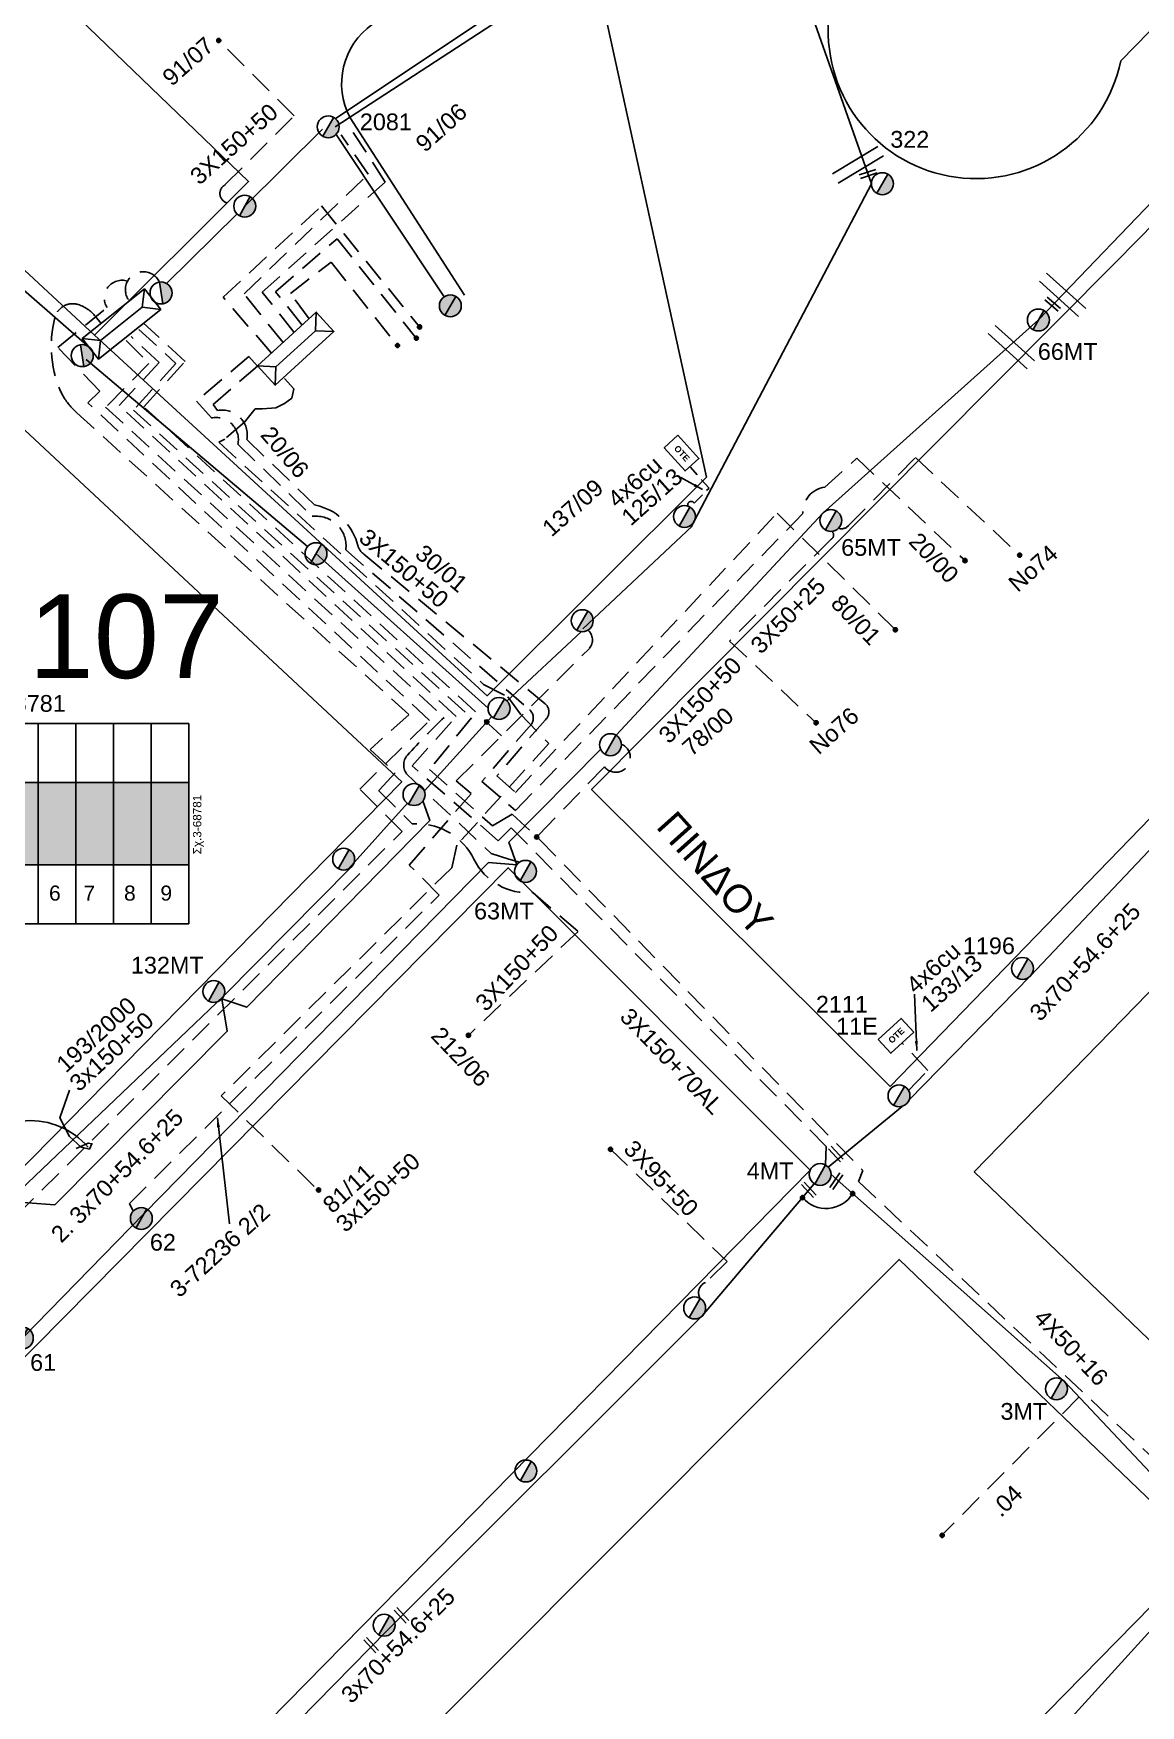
# Model space of a CAD drawing. Header units: millimetres. Extents: x -2449 to 2989, y 8 to 1056.
# Drawn here: x 407.5 to 526.6, y 290.9 to 470.6 of the extents above; entities that cross this region are included whole.
import ezdxf
from ezdxf.enums import TextEntityAlignment as Align

# ---------------------------------------------------------------- set-up
doc = ezdxf.new("R2010")
doc.units = ezdxf.units.MM
doc.linetypes.add('DASHED', pattern=[19.05, 12.7, -6.35])
for name, color, linetype in [('Pillar OTE', 7, 'Continuous'), ('Άγνωστα', 7, 'Continuous'), ('Ασφαλειοκιβώτια Χ.Τ 9 αναχωρήσεων', 7, 'Continuous'), ('Επιγραφές - Σχήματα', 7, 'Continuous'), ('Καλώδια ΧΤ   3x150+70AL', 7, 'DASHED'), ('Μηχανική τομή', 7, 'Continuous'), ('Στύλος Ξύλινος', 7, 'Continuous'), ('Στύλος Ξύλινος @ 1', 7, 'Continuous'), ('Στύλος ΦΜ', 7, 'Continuous'), ('Στύλος ΦΜ @ 1', 7, 'Continuous'), ('Συνδέσεις', 7, 'Continuous'), ('Συνεστραμμένα ΧΤ   3x70+54.6+25 AL', 7, 'SYN_LINE'), ('Τομή', 7, 'Continuous'), ('Υποσταθμός εναέριος 2 στύλων', 7, 'Continuous'), ('Υποσταθμός πόλεως', 7, 'Continuous'), ('Υπόβαθρο ΔΕΗ', 7, 'Continuous'), ('Υπόγεια Καλώδια Δικτύου ΧΤ   .075', 7, 'DASHED'), ('Υπόγεια καλώδια Παροχών ΧΤ   4x6', 7, 'DASHED')]:
    doc.layers.add(name, color=color, linetype=linetype)
doc.styles.add('arial', font='arial.ttf')
doc.styles.get("Standard").update_dxf_attribs({"font": 'arial.ttf'})
doc.linetypes.add('SYN_LINE', pattern='A,0.5,-0.0001,["/\\/\\/\\/",Standard,S=0.1,R=0,X=0,Y=-0.05],-0.25', length=0.7501)
doc.dimstyles.new('ISO-25', dxfattribs={"dimtxt": 2.5, "dimasz": 2.5, "dimexe": 1.25, "dimexo": 0.625, "dimtad": 1, "dimtxsty": 'Standard', "dimcen": 2.5, "dimadec": 0, "dimazin": 0, "dimtfac": 1, "dimtmove": 0, "dimatfit": 3, "dimfxl": 1, "dimarcsym": 0})

# ---------------------------------------------------------------- blocks, each defined once
blk = doc.blocks.new('ΥΠΑΡΧΩΝ ΤΣΙΜΕΝΤΕΝΙΟΣ ΣΤΥΛΟΣ')
at = {"layer": 'Στύλος ΦΜ'}
blk.add_hatch(color=7, dxfattribs=at).paths.add_polyline_path([(-1.29, -2.28, 0.574793), (2.62, 0, 0.268822), (1.3, 2.27)])
at = {"layer": 'Στύλος ΦΜ', "color": 7}
blk.add_line((-1.29, -2.28), (1.3, 2.27), dxfattribs=at)
blk.add_circle((0, 0), 2.62, dxfattribs=at)
at = {"layer": 'Στύλος ΦΜ', "flags": 4}
for tag, p in [('ΑΡΙΘΜΟΣ', (-4.68, 8.05)), ('ΤΥΠΟΣ', (-4.91, 3.03))]:
    blk.add_attdef(tag, p, '', height=4, dxfattribs=at)
blk = doc.blocks.new('ΥΠΑΡΧΩΝ ΞΥΛΙΝΟΣ ΣΤΥΛΟΣ')
at = {"layer": 'Στύλος Ξύλινος'}
h = blk.add_hatch(color=7, dxfattribs=at)
h.paths.add_polyline_path([(-2.62, 0, 0.270008), (-1.29, -2.28), (1.3, 2.27, 0.576266)])
h.paths.add_polyline_path([(-1.29, -2.28, 0.574793), (2.62, 0, 0.268822), (1.3, 2.27)])
at = {"layer": 'Στύλος Ξύλινος', "color": 7}
blk.add_line((-1.29, -2.28), (1.3, 2.27), dxfattribs=at)
blk.add_circle((0, 0), 2.62, dxfattribs=at)
at = {"layer": 'Στύλος Ξύλινος', "flags": 4}
for tag, p in [('ΑΡΙΘΜΟΣ', (-4.91, 8.6)), ('ΤΥΠΟΣ', (-4.85, 3.39))]:
    blk.add_attdef(tag, p, '', height=4, dxfattribs=at)
blk = doc.blocks.new('ΥΠΟΣΤΑΘΜΟΣ ΕΝΑΕΡΙΟΣ ΕΠΙ 2 ΣΤΥΛΩΝ')
at = {"layer": 'Υποσταθμός εναέριος 2 στύλων', "linetype": 'Continuous'}
for points in [[(-11.97, -2.11, 0.574793), (-8.45, -0.07, 0.268822), (-9.64, 1.98)], [(9.68, -2.15, 0.574793), (13.19, -0.1, 0.268822), (12.01, 1.95)]]:
    blk.add_hatch(color=256, dxfattribs=at).paths.add_polyline_path(points)
for p, q in [((-11.97, -2.11), (-9.64, 1.98)), ((9.68, -2.15), (12.01, 1.95))]:
    blk.add_line(p, q, dxfattribs=at)
for centre in [(-10.81, -0.07), (10.84, -0.1)]:
    blk.add_circle(centre, 2.36, dxfattribs=at)
at = {"layer": 'Υποσταθμός πόλεως', "linetype": 'Continuous', "ltscale": 40}
blk.add_lwpolyline([(-8.57, 2.82), (8.57, 2.82), (8.57, -2.82), (-8.57, -2.82)], close=True, dxfattribs=at)
for points in [[(-5.75, 0), (-8.57, 2.82)], [(-8.57, -2.82), (-5.75, 0)], [(-5.75, 0), (5.75, 0)], [(5.75, 0), (8.57, 2.82)], [(8.57, -2.82), (5.75, 0)]]:
    blk.add_lwpolyline(points, dxfattribs=at)
at = {"layer": 'Υποσταθμός εναέριος 2 στύλων', "ltscale": 40, "flags": 1}
for tag, p in [('ΜΕΤΑΣΧΗΜΑΤΙΣΜΟΣ', (14.09, 2.51)), ('ΙΣΧΥΣ', (14.07, -0.28)), ('ΑΡΙΘΜΟΣ', (14.19, -3))]:
    blk.add_attdef(tag, p, '', height=1.8, dxfattribs=at)
blk = doc.blocks.new('ΥΠΟΣΤΑΘΜΟΣ ΠΟΛΕΩΣ')
at = {"layer": 'Υποσταθμός πόλεως', "linetype": 'Continuous', "ltscale": 40}
blk.add_lwpolyline([(-8.57, 2.82), (8.57, 2.82), (8.57, -2.82), (-8.57, -2.82)], close=True, dxfattribs=at)
for points in [[(-5.75, 0), (-8.57, 2.82)], [(5.75, 0), (8.57, 2.82)], [(-8.57, -2.82), (-5.75, 0)], [(-5.75, 0), (5.75, 0)], [(8.57, -2.82), (5.75, 0)]]:
    blk.add_lwpolyline(points, dxfattribs=at)
at = {"layer": 'Υποσταθμός πόλεως', "linetype": 'SYN_LINE', "ltscale": 40, "flags": 1}
for tag, p in [('ΜΕΤΑΣΧΗΜΑΤΙΣΜΟΣ', (10.6, 2.39)), ('ΙΣΧΥΣ', (10.58, -0.41)), ('ΑΡΙΘΜΟΣ', (10.7, -3.13))]:
    blk.add_attdef(tag, p, '', height=1.8, dxfattribs=at)
blk = doc.blocks.new('ΑΣΦΑΛΕΙΟΚΙΒΩΤΙΟ ΥΠΟΣΤΑΘΜΟΥ 9 ΑΝΑΧΩΡΗΣΕΩΝ')
at = {"layer": 'Ασφαλειοκιβώτια Χ.Τ 9 αναχωρήσεων', "ltscale": 40}
for p, q in [((-23.8, 40.36), (24.02, 40.36)), ((-9.72, 40.36), (-9.72, -40.64)), ((9.94, 40.36), (9.94, -40.64)), ((-23.8, 31.36), (24.02, 31.36)), ((-23.8, 22.36), (24.02, 22.36)), ((-23.8, 13.36), (24.02, 13.36)), ((-23.8, 4.36), (24.02, 4.36)), ((-23.8, -4.64), (24.02, -4.64)), ((-23.8, -13.64), (24.02, -13.64)), ((-23.8, -22.64), (24.02, -22.64)), ((-23.8, -31.64), (24.02, -31.64))]:
    blk.add_line(p, q, dxfattribs=at)
at = {"layer": 'Ασφαλειοκιβώτια Χ.Τ 9 αναχωρήσεων'}
blk.add_lwpolyline([(-23.8, -40.64), (24.02, -40.64), (24.02, 40.36), (-23.8, 40.36)], close=True, dxfattribs=at)
for s, p in [('1', (-18.29, 37.57)), ('2', (-18.29, 29)), ('3', (-18.29, 19.93)), ('4', (-18.29, 10.91)), ('5', (-18.29, 1.89)), ('6', (-18.29, -7.24)), ('7', (-18.29, -15.48)), ('8', (-18.29, -25.17)), ('9', (-18.29, -33.86))]:
    blk.add_text(s, height=3.6, rotation=270, dxfattribs=at).set_placement(p)
at = {"layer": 'Ασφαλειοκιβώτια Χ.Τ 9 αναχωρήσεων', "ltscale": 40}
for tag, height, p in [('ΟΝΟΜΑ', 5, (-0.16, 44.31)), ('ΚΕΙΜΕΝΟ 1', 2, (17.06, 35.59)), ('ΚΕΙΜΕΝΟ 2', 2, (17.06, 26.88)), ('ΚΕΙΜΕΝΟ 3', 2, (17.06, 17.69)), ('ΚΕΙΜΕΝΟ 4', 2, (17.06, 8.71)), ('ΚΕΙΜΕΝΟ 5', 2, (17.06, -0.13)), ('ΚΕΙΜΕΝΟ 6', 2, (17.06, -9.05)), ('ΚΕΙΜΕΝΟ 7', 2, (17.06, -18.13)), ('ΚΕΙΜΕΝΟ 8', 2, (17.06, -26.85)), ('ΚΕΙΜΕΝΟ 9', 2, (17.06, -35.99)), ('ΣΧ', 2, (-0.1, -42.64))]:
    blk.add_attdef(tag, text='', height=height, dxfattribs=at).set_placement(p, align=Align.MIDDLE_CENTER)
blk = doc.blocks.new('_ΣΥΝΔΕΣΗ')
at = {"layer": 'Συνδέσεις', "linetype": 'SYN_LINE', "ltscale": 40}
blk.add_hatch(color=256, dxfattribs=at).paths.add_polyline_path([(0.5, -0.01, 1), (-0.5, -0.01, 1)])
at = {"layer": 'Συνδέσεις'}
blk.add_circle((0, -0.01), 0.5, dxfattribs=at)
blk = doc.blocks.new('ΤΟΜΗ')
at = {"layer": 'Τομή', "ltscale": 40}
for p, q in [((-5.68, 0), (5.68, 0)), ((5.68, -2.33), (-5.68, -2.33))]:
    blk.add_line(p, q, dxfattribs=at)
blk = doc.blocks.new('ΜΗΧΑΝΙΚΗ ΤΟΜΗ')
at = {"layer": 'Μηχανική τομή', "ltscale": 40}
for p, q in [((-1.89, 0.78), (1.89, 0.78)), ((1.89, 0), (-1.89, 0))]:
    blk.add_line(p, q, dxfattribs=at)
blk = doc.blocks.new('PILLAR ΟΤΕ')
at = {"layer": 'Pillar OTE', "ltscale": 40}
blk.add_lwpolyline([(-3.31, 2.02), (3.39, 2.02), (3.39, -1.99), (-3.31, -1.99)], close=True, dxfattribs=at)
at = {"layer": 'Pillar OTE', "insert": (-1.81, 0.71), "char_height": 1.3575, "width": 109.961, "attachment_point": 1}
blk.add_mtext('{\\fArial|b1|i0|c161|p34;OTE}', dxfattribs=at)

msp = doc.modelspace()

# ---------------------------------------------------------------- hatches: boundary and pattern name
at = {"layer": 'Ασφαλειοκιβώτια Χ.Τ 9 αναχωρήσεων', "ltscale": 40}
for color, points in [(173, [(404, 390.11), (404, 381.27), (408.05, 381.27), (408.05, 390.11)]), (2, [(408.05, 390.11), (408.05, 381.27), (412.1, 381.27), (412.1, 390.11)]), (1, [(412.1, 390.11), (412.1, 381.27), (416.15, 381.27), (416.15, 390.11)]), (85, [(416.15, 390.11), (416.15, 381.27), (420.2, 381.27), (420.2, 390.11)])]:
    msp.add_hatch(color=color, dxfattribs=at).paths.add_polyline_path(points)
at = {"layer": 'Επιγραφές - Σχήματα', "linetype": 'Continuous', "ltscale": 0.2}
h = msp.add_hatch(color=30, dxfattribs=at)
h.dxf.hatch_style = 1
h.paths.add_polyline_path([(424.25, 390.11), (420.2, 390.11), (420.2, 381.27), (424.25, 381.27)])

# ---------------------------------------------------------------- linework, layer by layer
at = {"layer": 'Άγνωστα', "color": 27, "linetype": 'SYN_LINE', "ltscale": 20}
msp.add_line((440.09, 459.76), (451.72, 442.33), dxfattribs=at)
at = {"layer": 'Άγνωστα', "color": 27, "linetype": 'DASHED', "ltscale": 0.2}
msp.add_lwpolyline([(428.18, 454.39), (435.58, 461.77), (427.48, 469.88)], dxfattribs=at)
at = {"layer": 'Άγνωστα', "color": 27, "linetype": 'SYN_LINE', "ltscale": 10}
for points in [[(430.27, 452.07), (438.64, 460.36)], [(421.87, 443.75), (429.44, 451.25)]]:
    msp.add_lwpolyline(points, dxfattribs=at)
at = {"layer": 'Άγνωστα', "color": 133, "linetype": 'SYN_LINE', "ltscale": 20}
for points in [[(478.29, 417.61), (497.67, 454.48)], [(466.65, 406.61), (478.39, 417.66)], [(457.62, 398.07), (457.63, 398.08)]]:
    msp.add_lwpolyline(points, dxfattribs=at)
at = {"layer": 'Άγνωστα', "color": 85, "linetype": 'SYN_LINE', "ltscale": 20}
msp.add_lwpolyline([(470.2, 395.19), (492.45, 419.08)], dxfattribs=at)
at = {"layer": 'Άγνωστα', "color": 133, "linetype": 'SYN_LINE', "ltscale": 10}
for points in [[(458.48, 398.88), (466.48, 406.33)], [(449.6, 389.22), (456.83, 397.2)]]:
    msp.add_lwpolyline(points, dxfattribs=at)
at = {"layer": 'Άγνωστα', "color": 5, "linetype": 'SYN_LINE', "ltscale": 20}
msp.add_lwpolyline([(534.57, 308.6), (518.43, 325.72), (493.33, 347.97)], dxfattribs=at)
at = {"layer": 'Άγνωστα', "color": 5, "linetype": 'DASHED', "ltscale": 0.2}
msp.add_lwpolyline([(520, 324.05), (505.29, 309.22)], dxfattribs=at)
at = {"layer": 'Άγνωστα', "color": 27, "linetype": 'DASHED', "ltscale": 0.2}
msp.add_arc((428.66, 453.43), 1.06, 116.607, 298.9879, dxfattribs=at)
at = {"layer": 'Επιγραφές - Σχήματα', "color": 7, "linetype": 'SYN_LINE', "ltscale": 15}
for p, q in [((439.99, 460.61), (467.48, 478.49)), ((440.03, 461.5), (467.49, 479.79))]:
    msp.add_line(p, q, dxfattribs=at)
at = {"layer": 'Επιγραφές - Σχήματα', "color": 30, "linetype": 'SYN_LINE', "ltscale": 20}
for p, q in [((413.23, 435.58), (437.03, 415.47)), ((437.93, 414.71), (456.45, 398.11))]:
    msp.add_line(p, q, dxfattribs=at)
at = {"layer": 'Επιγραφές - Σχήματα', "color": 85, "linetype": 'Continuous', "ltscale": 10}
msp.add_line((458.68, 383.69), (459.52, 381.26), dxfattribs=at)
at = {"layer": 'Επιγραφές - Σχήματα', "color": 85, "linetype": 'DASHED', "ltscale": 0.2}
for points in [[(495.21, 417.73), (502.41, 425.04), (513.61, 414.54)], [(493.31, 416.24), (482.42, 405.31), (491.71, 396.53)]]:
    msp.add_lwpolyline(points, dxfattribs=at)
at = {"layer": 'Επιγραφές - Σχήματα', "linetype": 'Continuous', "ltscale": 0.2}
msp.add_lwpolyline([(411.44, 357.03), (410.4, 354.06), (411.44, 352.06), (412.67, 350.89), (413.57, 350.7), (413.83, 351.28), (413.44, 351.35), (412.15, 350.76)], dxfattribs=at)
at = {"layer": 'Επιγραφές - Σχήματα', "color": 5, "linetype": 'DASHED', "ltscale": 0.2}
msp.add_lwpolyline([(469.61, 350.68), (482.16, 338.6), (479.83, 336.35)], dxfattribs=at)
at = {"layer": 'Επιγραφές - Σχήματα', "color": 27, "linetype": 'DASHED', "ltscale": 0.2}
msp.add_arc((419.35, 443.1), 1.92, 24.6975, 219.2794, dxfattribs=at)
at = {"layer": 'Επιγραφές - Σχήματα', "color": 85, "linetype": 'DASHED', "ltscale": 0.2}
for centre, radius, start, end in [((493.09, 416.7), 0.512, 295.5081, 51.4618), ((494.47, 418.33), 0.947, 249.6784, 320.7649)]:
    msp.add_arc(centre, radius, start, end, dxfattribs=at)
at = {"layer": 'Επιγραφές - Σχήματα', "linetype": 'Continuous', "ltscale": 0.2}
msp.add_arc((407.19, 345.54), 8.22, 40.6705, 145.7905, dxfattribs=at)
at = {"layer": 'Επιγραφές - Σχήματα', "color": 7, "ltscale": 0.15}
msp.add_arc((492.8, 347.65), 3.34, 220.4493, 328.6261, dxfattribs=at)
at = {"layer": 'Επιγραφές - Σχήματα', "color": 5, "linetype": 'DASHED', "ltscale": 0.2}
msp.add_arc((480.27, 335.25), 1.19, 111.5376, 210.3718, dxfattribs=at)
at = {"layer": 'Καλώδια ΧΤ   3x150+70AL', "color": 85, "linetype": 'DASHED', "ltscale": 0.2}
msp.add_lwpolyline([(418.89, 438.79), (422.87, 435.17), (418.3, 430.15), (454.65, 397.05), (450.14, 391.52), (456.92, 385.44), (459.02, 386.7), (461.96, 383.99), (496.76, 348.38), (496.29, 347.2), (535.02, 310.86, -0.240948), (535.81, 308.64, 4.057539)], format="xyb", dxfattribs=at)
at = {"layer": 'Καλώδια ΧΤ   3x150+70AL', "color": 6, "linetype": 'DASHED', "ltscale": 0.2}
msp.add_lwpolyline([(492.74, 348.99), (492.82, 350.96), (458.92, 385.23), (457.54, 383.85), (448.26, 391.9), (453.02, 397.2), (416.78, 430.63), (421.06, 435.27), (418.04, 438.06)], dxfattribs=at)
at = {"layer": 'Συνεστραμμένα ΧΤ   3x70+54.6+25 AL', "color": 27, "ltscale": 20}
msp.add_line((515.63, 439.83), (545.06, 470.52), dxfattribs=at)
at = {"layer": 'Συνεστραμμένα ΧΤ   3x70+54.6+25 AL', "color": 1, "ltscale": 20}
msp.add_line((386.72, 460.34), (413.61, 436.83), dxfattribs=at)
at = {"layer": 'Συνεστραμμένα ΧΤ   3x70+54.6+25 AL', "color": 85, "ltscale": 20}
msp.add_line((492.45, 419.08), (515.63, 439.83), dxfattribs=at)
at = {"layer": 'Συνεστραμμένα ΧΤ   3x70+54.6+25 AL', "color": 62, "ltscale": 20}
msp.add_line((534.65, 306.6), (514.42, 284.38), dxfattribs=at)
at = {"layer": 'Συνεστραμμένα ΧΤ   3x70+54.6+25 AL', "color": 173, "linetype": 'SYN_LINE', "ltscale": 20}
msp.add_lwpolyline([(497.67, 454.48), (486.64, 485.77), (483.24, 505.18)], dxfattribs=at)
at = {"layer": 'Συνεστραμμένα ΧΤ   3x70+54.6+25 AL', "color": 85, "linetype": 'SYN_LINE', "ltscale": 15}
msp.add_lwpolyline([(458.68, 383.69), (468.55, 393.65)], dxfattribs=at)
at = {"layer": 'Συνεστραμμένα ΧΤ   3x70+54.6+25 AL', "color": 6, "linetype": 'SYN_LINE', "ltscale": 20}
msp.add_lwpolyline([(533.87, 389.47), (514.78, 369.31), (501.71, 355.94)], dxfattribs=at)
at = {"layer": 'Συνεστραμμένα ΧΤ   3x70+54.6+25 AL', "color": 7, "linetype": 'SYN_LINE', "ltscale": 20}
for points in [[(427.82, 366.86), (430.48, 365.94), (450.18, 386.03), (449.44, 388.13)], [(405.98, 344.99), (409.85, 344.71), (428.39, 363.37), (427.82, 366.86)]]:
    msp.add_lwpolyline(points, dxfattribs=at)
at = {"layer": 'Συνεστραμμένα ΧΤ   3x70+54.6+25 AL', "color": 151, "linetype": 'SYN_LINE', "ltscale": 10}
msp.add_lwpolyline([(441.38, 380.79), (447.76, 387.88)], dxfattribs=at)
at = {"layer": 'Συνεστραμμένα ΧΤ   3x70+54.6+25 AL', "color": 133, "linetype": 'SYN_LINE', "ltscale": 20}
msp.add_lwpolyline([(329.49, 252.25), (346.96, 270.5), (361.41, 285.05), (381.27, 305.03), (406.35, 330.38), (419.43, 343.72), (456.49, 381.52), (459.52, 381.26)], dxfattribs=at)
at = {"layer": 'Συνεστραμμένα ΧΤ   3x70+54.6+25 AL', "color": 151, "linetype": 'SYN_LINE', "ltscale": 20}
msp.add_lwpolyline([(377.71, 317.82), (404.57, 344.8), (428.01, 367.16), (441.74, 381.04)], dxfattribs=at)
at = {"layer": 'Συνεστραμμένα ΧΤ   3x70+54.6+25 AL', "color": 6, "linetype": 'SYN_LINE', "ltscale": 10}
msp.add_lwpolyline([(500.96, 355.27), (493.01, 348.77)], dxfattribs=at)
at = {"layer": 'Συνεστραμμένα ΧΤ   3x70+54.6+25 AL', "color": 5, "linetype": 'SYN_LINE', "ltscale": 20}
msp.add_lwpolyline([(388.23, 240.3), (405.45, 257.96), (430.33, 283.38), (445.63, 298.98), (479.48, 332.78), (491.49, 346.93)], dxfattribs=at)
at = {"layer": 'Υπόβαθρο ΔΕΗ'}
for points in [[(606, 629.5), (644.06, 590.02), (524.49, 467.68, -0.933627), (493.06, 472.01), (485.01, 507.01), (606, 629.5)], [(479.93, 422.94), (465.92, 486.96), (444.01, 471.62, 0.379419), (441.61, 461.57), (453.91, 442.5)], [(357.5, 242.38), (339.07, 260.08), (458.59, 380.95), (491.07, 348.42), (386.57, 242.14, 0.339605), (357.5, 242.38, -4.737936)], [(395.5, 233.51), (500.65, 338.84), (533.47, 307.36), (415.35, 187.05), (396.66, 205.4, 0.290879), (395.5, 233.51, -0.59085)]]:
    msp.add_lwpolyline(points, format="xyb", dxfattribs=at)
for points in [[(363.91, 484.79), (414.12, 438.19), (430.69, 454.72), (381.03, 502.47), (363.91, 484.79)], [(318.81, 437.27), (355.35, 475.78), (447.16, 390.18), (405.42, 347.73), (318.81, 437.27)], [(499.69, 357.43), (467.57, 389.35), (504.6, 426.59), (523.98, 446.08), (539.26, 461.6), (570.25, 430.21), (499.69, 357.43)], [(479.93, 422.94), (456.36, 399.44), (414.12, 438.19)], [(508.71, 348.27), (541.71, 316.6), (609.94, 389.02), (579.34, 420.76), (508.71, 348.27)]]:
    msp.add_lwpolyline(points, dxfattribs=at)
at = {"layer": 'Υπόγεια Καλώδια Δικτύου ΧΤ   .075', "color": 173, "linetype": 'DASHED', "ltscale": 0.2}
msp.add_lwpolyline([(434.39, 437.4), (430.2, 442.65), (443.54, 455.49), (440.63, 459.73)], dxfattribs=at)
at = {"layer": 'Υπόγεια Καλώδια Δικτύου ΧΤ   .075', "color": 151, "linetype": 'DASHED', "ltscale": 0.2}
for points in [[(435.58, 438.5), (432.14, 442.83), (445.38, 454.66), (441.85, 460.13)], [(417.5, 437.62), (419.97, 435.16), (415.31, 430.45), (451.72, 397.11)]]:
    msp.add_lwpolyline(points, dxfattribs=at)
at = {"layer": 'Υπόγεια Καλώδια Δικτύου ΧΤ   .075', "color": 85, "linetype": 'DASHED', "ltscale": 0.2}
for points in [[(433.14, 436.26), (427.95, 442.29), (438.52, 452.09), (449.07, 439.08)], [(468.95, 391.79), (461.67, 384.26)]]:
    msp.add_lwpolyline(points, dxfattribs=at)
at = {"layer": 'Υπόγεια Καλώδια Δικτύου ΧΤ   .075', "color": 6, "linetype": 'DASHED', "ltscale": 0.2}
msp.add_lwpolyline([(436.44, 439.28), (433.58, 442.87), (440.21, 448.57), (448.72, 437.87)], dxfattribs=at)
at = {"layer": 'Υπόγεια Καλώδια Δικτύου ΧΤ   .075', "color": 62, "linetype": 'DASHED', "ltscale": 0.2}
msp.add_lwpolyline([(437.19, 439.96), (435.19, 442.69), (439.55, 446.04), (446.7, 437.09)], dxfattribs=at)
at = {"layer": 'Υπόγεια Καλώδια Δικτύου ΧΤ   .075', "color": 27, "linetype": 'DASHED', "ltscale": 0.2}
msp.add_lwpolyline([(377.85, 317.58), (379.75, 317.95), (405.76, 343.58), (447.19, 384.84), (442.65, 389.39), (450.15, 396.79), (413.38, 430.92), (414.67, 432.17), (410.16, 436.89), (415.46, 441.16)], dxfattribs=at)
at = {"layer": 'Υπόγεια Καλώδια Δικτύου ΧΤ   .075', "color": 1, "linetype": 'DASHED', "ltscale": 0.2}
for points in [[(414.82, 439.46), (414.21, 440.22, 0.148709), (412.35, 441.49, 0.431146), (409.86, 440.1, 0.181623), (410.69, 431.7)], [(410.69, 431.7, 0.076484), (412.21, 429.86), (447.93, 397.4), (443.75, 393.67), (446.45, 391.15), (444.67, 389.24), (448.26, 385.68), (448.77, 385.68, -0.285101), (454.92, 381.86, 0.306865), (461.27, 378.27), (466.12, 374.1), (454.33, 362.92)], [(427.35, 430.1, -0.527703), (430.5, 426.97)], [(438.34, 419.8, -0.271437), (442.44, 415.57, 0.188401), (443.07, 414.67), (462.57, 398.58, -0.471304), (462.57, 396.82), (457.39, 390.82), (459.39, 389.05), (487.53, 419.06)]]:
    msp.add_lwpolyline(points, format="xyb", dxfattribs=at)
at = {"layer": 'Υπόγεια Καλώδια Δικτύου ΧΤ   .075', "color": 133, "linetype": 'DASHED', "ltscale": 0.2}
for points in [[(457.89, 395.14), (419.4, 430.5), (423.87, 435.36), (419.34, 439.52)], [(418.27, 344.02), (417.87, 344.85), (451.17, 378.01), (447.96, 381.23), (454.62, 388.91), (453.02, 390.3), (467.34, 404.53)]]:
    msp.add_lwpolyline(points, dxfattribs=at)
at = {"layer": 'Υπόγεια Καλώδια Δικτύου ΧΤ   .075', "color": 2, "linetype": 'DASHED', "ltscale": 0.2}
for points in [[(431.64, 434.88), (430.71, 435.9), (425.09, 431.11), (426.68, 429.3)], [(492.65, 421.85), (496.1, 424.96)], [(496.1, 424.96), (507.74, 413.96)]]:
    msp.add_lwpolyline(points, dxfattribs=at)
at = {"layer": 'Υπόγεια Καλώδια Δικτύου ΧΤ   .075', "color": 1, "linetype": 'DASHED', "ltscale": 0.2}
for points in [[(431.64, 434.88), (426.88, 430.74), (427.35, 430.1)], [(430.5, 426.97), (437.76, 419.96), (438.34, 419.8)], [(487.53, 419.06), (500.25, 406.53)]]:
    msp.add_lwpolyline(points, dxfattribs=at)
at = {"layer": 'Υπόγεια Καλώδια Δικτύου ΧΤ   .075', "color": 30, "linetype": 'DASHED', "ltscale": 0.2}
msp.add_lwpolyline([(434.53, 433.55), (435.54, 432.42), (435.32, 431.41), (434.53, 430.85), (433.63, 430.4), (432.17, 430.29), (431.39, 430.29), (430.26, 428.83), (428.13, 427.03), (427.47, 426.7), (455.95, 400.66), (458.55, 399.33), (459.93, 397.46), (462.96, 394.3), (453.08, 383.38), (452.53, 380.95), (427.74, 356.43), (438.33, 346.12)], dxfattribs=at)
at = {"layer": 'Υπόγεια Καλώδια Δικτύου ΧΤ   .075', "color": 2, "linetype": 'DASHED', "ltscale": 0.2}
for points in [[(426.68, 429.3, -0.535108), (429.54, 426.47), (437.51, 418.74), (437.96, 418.74, -0.451784), (441.14, 415.12), (460.91, 397.92, -0.367474), (461.13, 396.42), (455.77, 390.22), (459.39, 387.09), (490.3, 419.05)], [(490.3, 419.05, -0.391074), (492.65, 421.85)]]:
    msp.add_lwpolyline(points, format="xyb", dxfattribs=at)
at = {"layer": 'Υπόγεια Καλώδια Δικτύου ΧΤ   .075', "color": 151, "linetype": 'DASHED', "ltscale": 0.2}
msp.add_lwpolyline([(451.72, 397.11, 0.015868), (447.76, 393.04, 0.377183), (447.76, 390.94), (456.78, 382.47), (458.68, 381.88), (459.81, 381.53)], format="xyb", dxfattribs=at)
at = {"layer": 'Υπόγεια Καλώδια Δικτύου ΧΤ   .075', "color": 27, "linetype": 'DASHED', "ltscale": 0.2}
msp.add_arc((417.07, 442.19), 1.91, 71.8532, 212.816, dxfattribs=at)
at = {"layer": 'Υπόγεια Καλώδια Δικτύου ΧΤ   .075', "color": 133, "linetype": 'DASHED', "ltscale": 0.2}
msp.add_arc((466.28, 405.43), 1.39, 319.9797, 49.9097, dxfattribs=at)
at = {"layer": 'Υπόγεια Καλώδια Δικτύου ΧΤ   .075', "color": 85, "linetype": 'DASHED', "ltscale": 0.2}
msp.add_arc((470.17, 392.78), 1.57, 218.991, 66.6739, dxfattribs=at)
at = {"layer": 'Υπόγεια καλώδια Παροχών ΧΤ   4x6', "color": 0, "linetype": 'DASHED', "ltscale": 0.1}
msp.add_lwpolyline([(477.94, 419.82, -0.948502), (478.6, 420.14), (480.21, 421.75), (478.22, 423.99)], format="xyb", dxfattribs=at)
at = {"layer": 'Υπόγεια καλώδια Παροχών ΧΤ   4x6', "color": 6, "linetype": 'DASHED', "ltscale": 0.2}
msp.add_lwpolyline([(501.66, 357), (503.74, 359.16), (500.95, 362.13)], dxfattribs=at)

# ---------------------------------------------------------------- block references
at = {"layer": 'Pillar OTE', "xscale": 0.5, "yscale": 0.5, "zscale": 0.5}
for p, rotation in [((477.23, 425.53), 312.2549725205399), ((500.31, 362.85), 42.78120342759539)]:
    msp.add_blockref('PILLAR ΟΤΕ', p, dxfattribs=dict(at, rotation=rotation))
at = {"layer": 'Ασφαλειοκιβώτια Χ.Τ 9 αναχωρήσεων'}
ref = msp.add_blockref('ΑΣΦΑΛΕΙΟΚΙΒΩΤΙΟ ΥΠΟΣΤΑΘΜΟΥ 9 ΑΝΑΧΩΡΗΣΕΩΝ', (405.96, 385.64), dxfattribs=dict(at, xscale=0.4500000000000028, yscale=0.4500000000000028, zscale=0.4500000000000028, rotation=90))
ref.add_attrib('ΣΧ', 'Σχ.3-68781', dxfattribs={"ltscale": 40, "height": 0.9, "rotation": 90}).set_placement((425.15, 385.59), align=Align.MIDDLE_CENTER)
at = {"layer": 'Μηχανική τομή'}
for p, xscale, yscale, zscale, rotation in [((497.38, 455.35), 0.4999999999999563, 0.4999999999999563, 0.4999999999999563, 18.32824131513451), ((517.04, 441.38), 0.4999999999999387, 0.4999999999999387, 0.4999999999999387, 319.2954608685734), ((493.98, 350.3), 0.4999999999999994, 0.4999999999999994, 0.4999999999999994, 132.4503232381856), ((491.09, 346.45), 0.4999999999999994, 0.4999999999999994, 0.4999999999999994, 132.4503232381856), ((494.06, 347.14), 0.5000000000000047, 0.5000000000000047, 0.5000000000000047, 55.94844195047379), ((447.28, 300.71), 0.4999999999999994, 0.4999999999999994, 0.4999999999999994, 132.4503232381856), ((444.01, 297.5), 0.4999999999999994, 0.4999999999999994, 0.4999999999999994, 132.4503232381856)]:
    msp.add_blockref('ΜΗΧΑΝΙΚΗ ΤΟΜΗ', p, dxfattribs=dict(at, xscale=xscale, yscale=yscale, zscale=zscale, rotation=rotation))
at = {"layer": 'Στύλος Ξύλινος @ 1', "ltscale": 40, "xscale": 0.4499999999998181, "yscale": 0.4499999999998181, "zscale": 0.4499999999998181}
msp.add_blockref('ΥΠΑΡΧΩΝ ΞΥΛΙΝΟΣ ΣΤΥΛΟΣ', (452.38, 441.35), dxfattribs=at)
at = {"layer": 'Στύλος Ξύλινος @ 1', "ltscale": 40}
ref = msp.add_blockref('ΥΠΑΡΧΩΝ ΞΥΛΙΝΟΣ ΣΤΥΛΟΣ', (419.15, 343.24), dxfattribs=dict(at, xscale=0.4499999999998181, yscale=0.4499999999998181, zscale=0.4499999999998181))
ref.add_attrib('ΤΥΠΟΣ', '62', (420.07, 339.78), dxfattribs={"layer": 'Στύλος Ξύλινος', "height": 1.8, "flags": 4})
ref = msp.add_blockref('ΥΠΑΡΧΩΝ ΞΥΛΙΝΟΣ ΣΤΥΛΟΣ', (406.35, 330.38), dxfattribs=dict(at, xscale=0.4499999999998181, yscale=0.4499999999998181, zscale=0.4499999999998181))
ref.add_attrib('ΤΥΠΟΣ', '61', (407.19, 326.86), dxfattribs={"layer": 'Στύλος Ξύλινος', "height": 1.8, "flags": 4})
at = {"layer": 'Στύλος ΦΜ @ 1', "ltscale": 40}
ref = msp.add_blockref('ΥΠΑΡΧΩΝ ΤΣΙΜΕΝΤΕΝΙΟΣ ΣΤΥΛΟΣ', (439.25, 460.6), dxfattribs=dict(at, xscale=0.4499999999998181, yscale=0.4499999999998181, zscale=0.4499999999998181))
ref.add_attrib('ΤΥΠΟΣ', '2081', (442.65, 460.23), dxfattribs={"layer": 'Στύλος ΦΜ', "height": 1.8, "flags": 4})
ref = msp.add_blockref('ΥΠΑΡΧΩΝ ΤΣΙΜΕΝΤΕΝΙΟΣ ΣΤΥΛΟΣ', (498.85, 454.48), dxfattribs=dict(at, xscale=0.4499999999998181, yscale=0.4499999999998181, zscale=0.4499999999998181))
ref.add_attrib('ΤΥΠΟΣ', '322', (499.7, 458.35), dxfattribs={"layer": 'Στύλος ΦΜ', "height": 1.8, "flags": 4})
at = {"layer": 'Στύλος ΦΜ @ 1', "ltscale": 40, "xscale": 0.4499999999998181, "yscale": 0.4499999999998181, "zscale": 0.4499999999998181}
for p in [(430.27, 452.07), (477.57, 418.7), (437.93, 414.71), (466.57, 407.5), (457.62, 398.07), (469.61, 394.17), (448.48, 388.81), (440.91, 381.87), (478.66, 333.62), (460.5, 316.09), (445.26, 299.51)]:
    msp.add_blockref('ΥΠΑΡΧΩΝ ΤΣΙΜΕΝΤΕΝΙΟΣ ΣΤΥΛΟΣ', p, dxfattribs=at)
at = {"layer": 'Στύλος ΦΜ @ 1', "ltscale": 40}
ref = msp.add_blockref('ΥΠΑΡΧΩΝ ΤΣΙΜΕΝΤΕΝΙΟΣ ΣΤΥΛΟΣ', (515.63, 439.83), dxfattribs=dict(at, xscale=0.4499999999998181, yscale=0.4499999999998181, zscale=0.4499999999998181))
ref.add_attrib('ΤΥΠΟΣ', '66ΜΤ', (515.57, 435.54), dxfattribs={"layer": 'Στύλος ΦΜ', "height": 1.8, "flags": 4})
ref = msp.add_blockref('ΥΠΑΡΧΩΝ ΤΣΙΜΕΝΤΕΝΙΟΣ ΣΤΥΛΟΣ', (493.31, 418.28), dxfattribs=dict(at, xscale=0.4499999999998181, yscale=0.4499999999998181, zscale=0.4499999999998181))
ref.add_attrib('ΤΥΠΟΣ', '65ΜΤ', (494.42, 414.48), dxfattribs={"layer": 'Στύλος ΦΜ', "height": 1.8, "flags": 4})
ref = msp.add_blockref('ΥΠΑΡΧΩΝ ΤΣΙΜΕΝΤΕΝΙΟΣ ΣΤΥΛΟΣ', (460.47, 380.55), dxfattribs=dict(at, xscale=0.4499999999998181, yscale=0.4499999999998181, zscale=0.4499999999998181))
ref.add_attrib('ΤΥΠΟΣ', '63ΜΤ', (454.93, 375.39), dxfattribs={"layer": 'Στύλος ΦΜ', "height": 1.8, "flags": 4})
ref = msp.add_blockref('ΥΠΑΡΧΩΝ ΤΣΙΜΕΝΤΕΝΙΟΣ ΣΤΥΛΟΣ', (513.92, 370.12), dxfattribs=dict(at, xscale=0.4499999999998181, yscale=0.4499999999998181, zscale=0.4499999999998181))
ref.add_attrib('ΑΡΙΘΜΟΣ', '1196', (507.51, 371.65), dxfattribs={"layer": 'Στύλος ΦΜ', "height": 1.8, "flags": 4})
ref = msp.add_blockref('ΥΠΑΡΧΩΝ ΤΣΙΜΕΝΤΕΝΙΟΣ ΣΤΥΛΟΣ', (426.94, 367.64), dxfattribs=dict(at, xscale=0.4499999999998181, yscale=0.4499999999998181, zscale=0.4499999999998181))
ref.add_attrib('ΤΥΠΟΣ', '132ΜΤ', (418.03, 369.57), dxfattribs={"layer": 'Στύλος ΦΜ', "height": 1.8, "flags": 4})
ref = msp.add_blockref('ΥΠΑΡΧΩΝ ΤΣΙΜΕΝΤΕΝΙΟΣ ΣΤΥΛΟΣ', (500.64, 356.42), dxfattribs=dict(at, xscale=0.4499999999998181, yscale=0.4499999999998181, zscale=0.4499999999998181))
ref.add_attrib('ΤΥΠΟΣ', '11Ε', (493.87, 363.01), dxfattribs={"layer": 'Στύλος ΦΜ', "height": 1.8, "flags": 4})
ref.add_attrib('ΑΡΙΘΜΟΣ', '2111', (491.7, 365.37), dxfattribs={"layer": 'Στύλος ΦΜ', "height": 1.8, "flags": 4})
ref = msp.add_blockref('ΥΠΑΡΧΩΝ ΤΣΙΜΕΝΤΕΝΙΟΣ ΣΤΥΛΟΣ', (492.16, 347.97), dxfattribs=dict(at, xscale=0.4499999999998181, yscale=0.4499999999998181, zscale=0.4499999999998181))
ref.add_attrib('ΤΥΠΟΣ', '4ΜΤ', (484.26, 347.46), dxfattribs={"layer": 'Στύλος ΦΜ', "height": 1.8, "flags": 4})
ref = msp.add_blockref('ΥΠΑΡΧΩΝ ΤΣΙΜΕΝΤΕΝΙΟΣ ΣΤΥΛΟΣ', (517.57, 324.92), dxfattribs=dict(at, xscale=0.4499999999998181, yscale=0.4499999999998181, zscale=0.4499999999998181))
ref.add_attrib('ΤΥΠΟΣ', '3ΜΤ', (511.55, 321.6), dxfattribs={"layer": 'Στύλος ΦΜ', "height": 1.8, "flags": 4})
at = {"layer": 'Συνδέσεις', "xscale": 0.4500000000000455, "yscale": 0.4500000000000455, "zscale": 0.4500000000000455}
for p in [(427.48, 469.88), (449.07, 439.09), (446.7, 437.09), (448.73, 437.88), (507.74, 413.97), (513.61, 414.55), (500.25, 406.53), (456.3, 396.61), (491.72, 396.53), (461.67, 384.26), (454.33, 362.93), (469.61, 350.68), (438.21, 346.31), (490.26, 345.49), (495.65, 345.92), (505.28, 309.17)]:
    msp.add_blockref('_ΣΥΝΔΕΣΗ', p, dxfattribs=at)
at = {"layer": 'Τομή'}
for p, xscale, yscale, zscale, rotation in [((496.53, 456.01), 0.4999999999999013, 0.4999999999999013, 0.4999999999999013, 211.3905667662968), ((517.84, 442.09), 0.499999999999883, 0.499999999999883, 0.499999999999883, 137.9500717450158), ((512.32, 436.47), 0.499999999999883, 0.499999999999883, 0.499999999999883, 137.9500717450158)]:
    msp.add_blockref('ΤΟΜΗ', p, dxfattribs=dict(at, xscale=xscale, yscale=yscale, zscale=zscale, rotation=rotation))
at = {"layer": 'Υποσταθμός εναέριος 2 στύλων', "xscale": 0.5000000000000001, "yscale": 0.5000000000000001, "zscale": 0.5000000000000001, "rotation": 38.55793318938557}
msp.add_blockref('ΥΠΟΣΤΑΘΜΟΣ ΕΝΑΕΡΙΟΣ ΕΠΙ 2 ΣΤΥΛΩΝ', (417, 439.4), dxfattribs=at)
at = {"layer": 'Υποσταθμός πόλεως', "xscale": 0.5, "yscale": 0.5, "zscale": 0.5, "rotation": 42.46160144031006}
msp.add_blockref('ΥΠΟΣΤΑΘΜΟΣ ΠΟΛΕΩΣ', (435.75, 436.74), dxfattribs=at)

# ---------------------------------------------------------------- texts
at = {"layer": 'Άγνωστα', "linetype": 'SYN_LINE', "ltscale": 20, "char_height": 1.8, "width": 69.1904, "attachment_point": 1, "style": 'arial'}
for s, insert, rotation in [('3X150+50', (424.2, 455.59), 41.6909), ('3X150+50', (443.57, 417.55), 319.7987), ('3X50+25', (484.5, 405.07), 45.584), ('3X150+50', (474.61, 395.41), 46.4651), ('3X150+50', (454.9, 366.62), 46.4651), ('3X95+50', (472.2, 351.84), 313.8352), ('4X50+16', (516.34, 333.68), 313.3477), ('.04', (510.34, 312.3), 44.7159)]:
    msp.add_mtext(s, dxfattribs=dict(at, insert=insert, rotation=rotation))
at = {"layer": 'Επιγραφές - Σχήματα', "linetype": 'SYN_LINE', "ltscale": 20, "char_height": 1.8, "width": 69.1904, "attachment_point": 1, "style": 'arial'}
for s, insert, rotation in [('91/07', (421.22, 466.22), 41.6909), ('91/06', (448.45, 459.11), 41.6909), ('4x6cu', (469.11, 420.88), 41.6909), ('137/09', (462.07, 417.77), 41.6909), ('125/13', (470.59, 418.95), 41.6909), ('30/01', (449.62, 415.84), 319.7987), ('Nο74', (512.21, 411.82), 41.6909), ('80/01', (494.48, 410.5), 313.8352), ('78/00', (477.13, 394.17), 41.6909), ('Nο76', (490.81, 394.35), 41.6909), ('4x6cu', (501.22, 368.63), 41.6909), ('133/13', (502.82, 366.64), 41.6909), ('193/2000', (409.82, 360.13), 42.4445), ('3x150+50', (411.23, 358.1), 42.4445), ('212/06', (451.48, 364.03), 313.8352), ('81/11', (438.47, 345.01), 42.4445), ('3x150+50', (439.88, 342.97), 42.4445), ('3-72236 2/2', (422.03, 335.96), 42.4445)]:
    msp.add_mtext(s, dxfattribs=dict(at, insert=insert, rotation=rotation))
at = {"layer": 'Επιγραφές - Σχήματα', "linetype": 'Continuous', "insert": (433.23, 428.6), "char_height": 1.8, "width": 18.2103, "attachment_point": 1, "rotation": 310.6163}
msp.add_mtext('20/06', dxfattribs=at)
at = {"layer": 'Επιγραφές - Σχήματα', "linetype": 'DASHED', "ltscale": 0.1, "insert": (502.86, 417.16), "char_height": 1.8, "width": 69.1904, "attachment_point": 1, "rotation": 313.8352, "style": 'arial'}
msp.add_mtext('20/00', dxfattribs=at)
at = {"layer": 'Επιγραφές - Σχήματα', "insert": (384.45, 410.33), "char_height": 9, "width": 103.4348, "attachment_point": 1}
msp.add_mtext('ΦΑ-107', dxfattribs=at)
at = {"layer": 'Επιγραφές - Σχήματα', "linetype": 'Continuous', "insert": (398.22, 399.51), "char_height": 1.8, "width": 18.2103, "attachment_point": 1}
msp.add_mtext('Σχ.3-68781', dxfattribs=at)
at = {"layer": 'Επιγραφές - Σχήματα', "insert": (476.63, 387.3), "char_height": 3, "width": 157.7424, "attachment_point": 1, "rotation": 311.8298}
msp.add_mtext('ΠΙΝΔΟΥ', dxfattribs=at)
at = {"layer": 'Καλώδια ΧΤ   3x150+70AL', "ltscale": 40, "insert": (471.79, 366.05), "char_height": 1.8, "width": 69.1904, "attachment_point": 1, "rotation": 313.8352, "style": 'arial'}
msp.add_mtext('3X150+70AL', dxfattribs=at)
at = {"layer": 'Στύλος ΦΜ', "color": 7, "linetype": 'SYN_LINE', "ltscale": 20, "insert": (440.46, 292.25), "char_height": 1.8, "width": 69.1904, "attachment_point": 1, "rotation": 45.2974, "style": 'arial'}
msp.add_mtext('3x70+54.6+25', dxfattribs=at)
at = {"layer": 'Συνεστραμμένα ΧΤ   3x70+54.6+25 AL', "linetype": 'SYN_LINE', "ltscale": 20, "char_height": 1.8, "width": 69.1904, "attachment_point": 1, "style": 'arial'}
for s, insert, rotation in [('3x70+54.6+25', (514.51, 365.54), 47.2005), ('2. 3x70+54.6+25', (409.26, 341.77), 45.2699)]:
    msp.add_mtext(s, dxfattribs=dict(at, insert=insert, rotation=rotation))

# ---------------------------------------------------------------- leaders
at = {"layer": 'Επιγραφές - Σχήματα', "ltscale": 40}
for points in [[(479.52, 421.59), (477.18, 422.88)], [(502.55, 361.28), (502.29, 367.36)], [(427.33, 354.05), (428.62, 342.68)]]:
    msp.add_leader(points, dimstyle='ISO-25', override={"dimasz": 1, "dimtad": 0}, dxfattribs=at)

doc.saveas('drawing.dxf')
